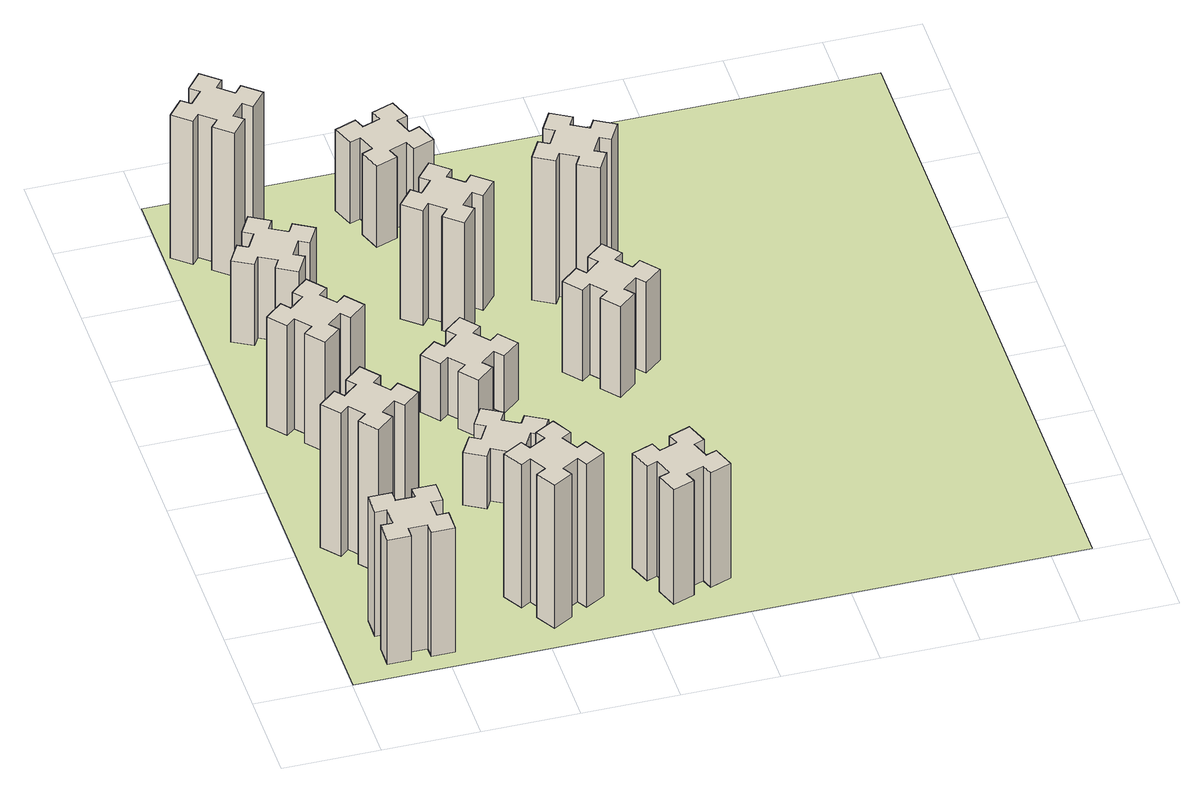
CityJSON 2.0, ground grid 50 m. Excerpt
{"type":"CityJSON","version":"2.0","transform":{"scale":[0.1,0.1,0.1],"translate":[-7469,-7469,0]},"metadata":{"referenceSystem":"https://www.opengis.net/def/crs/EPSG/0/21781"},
"CityObjects":{
"building1":{"type":"Building","attributes":{"class":"1000","function":"1000","usage":"1000","yearOfConstruction":2016,"roofType":"1000","measuredHeight":78,"storeysAboveGround":30,"storeysBelowGround":0},"geometry":[{"type":"Solid","lod":"1","boundaries":[[[[0,1,2,3,4,5,6,7,8,9,10,11,12,13,14,15,16,17,18,19]],[[17,16,20,21]],[[16,15,22,20]],[[15,14,23,22]],[[14,13,24,23]],[[13,12,25,24]],[[12,11,26,25]],[[11,10,27,26]],[[10,9,28,27]],[[9,8,29,28]],[[8,7,30,29]],[[7,6,31,30]],[[6,5,32,31]],[[5,4,33,32]],[[4,3,34,33]],[[3,2,35,34]],[[2,1,36,35]],[[1,0,37,36]],[[0,19,38,37]],[[19,18,39,38]],[[18,17,21,39]],[[24,25,26,27,28,29,30,31,32,33,34,35,36,37,38,39,21,20,22,23]]]]}]},
"building2":{"type":"Building","attributes":{"class":"1000","function":"1000","usage":"1000","yearOfConstruction":2016,"roofType":"1000","measuredHeight":90,"storeysAboveGround":30,"storeysBelowGround":0},"geometry":[{"type":"Solid","lod":"1","boundaries":[[[[40,41,42,43,44,45,46,47,48,49,50,51,52,53,54,55,56,57,58,59]],[[57,56,60,61]],[[56,55,62,60]],[[55,54,63,62]],[[54,53,64,63]],[[53,52,65,64]],[[52,51,66,65]],[[51,50,67,66]],[[50,49,68,67]],[[49,48,69,68]],[[48,47,70,69]],[[47,46,71,70]],[[46,45,72,71]],[[45,44,73,72]],[[44,43,74,73]],[[43,42,75,74]],[[42,41,76,75]],[[41,40,77,76]],[[40,59,78,77]],[[59,58,79,78]],[[58,57,61,79]],[[64,65,66,67,68,69,70,71,72,73,74,75,76,77,78,79,61,60,62,63]]]]}]},
"building3":{"type":"Building","attributes":{"class":"1000","function":"1000","usage":"1000","yearOfConstruction":2016,"roofType":"1000","measuredHeight":69,"storeysAboveGround":30,"storeysBelowGround":0},"geometry":[{"type":"Solid","lod":"1","boundaries":[[[[80,81,82,83,84,85,86,87,88,89,90,91,92,93,94,95,96,97,98,99]],[[97,96,100,101]],[[96,95,102,100]],[[95,94,103,102]],[[94,93,104,103]],[[93,92,105,104]],[[92,91,106,105]],[[91,90,107,106]],[[90,89,108,107]],[[89,88,109,108]],[[88,87,110,109]],[[87,86,111,110]],[[86,85,112,111]],[[85,84,113,112]],[[84,83,114,113]],[[83,82,115,114]],[[82,81,116,115]],[[81,80,117,116]],[[80,99,118,117]],[[99,98,119,118]],[[98,97,101,119]],[[104,105,106,107,108,109,110,111,112,113,114,115,116,117,118,119,101,100,102,103]]]]}]},
"building4":{"type":"Building","attributes":{"class":"1000","function":"1000","usage":"1000","yearOfConstruction":2016,"roofType":"1000","measuredHeight":51,"storeysAboveGround":30,"storeysBelowGround":0},"geometry":[{"type":"Solid","lod":"1","boundaries":[[[[120,121,122,123,124,125,126,127,128,129,130,131,132,133,134,135,136,137,138,139]],[[137,136,140,141]],[[136,135,142,140]],[[135,134,143,142]],[[134,133,144,143]],[[133,132,145,144]],[[132,131,146,145]],[[131,130,147,146]],[[130,129,148,147]],[[129,128,149,148]],[[128,127,150,149]],[[127,126,151,150]],[[126,125,152,151]],[[125,124,153,152]],[[124,123,154,153]],[[123,122,155,154]],[[122,121,156,155]],[[121,120,157,156]],[[120,139,158,157]],[[139,138,159,158]],[[138,137,141,159]],[[144,145,146,147,148,149,150,151,152,153,154,155,156,157,158,159,141,140,142,143]]]]}]},
"building5":{"type":"Building","attributes":{"class":"1000","function":"1000","usage":"1000","yearOfConstruction":2016,"roofType":"1000","measuredHeight":90,"storeysAboveGround":30,"storeysBelowGround":0},"geometry":[{"type":"Solid","lod":"1","boundaries":[[[[160,161,162,163,164,165,166,167,168,169,170,171,172,173,174,175,176,177,178,179]],[[177,176,180,181]],[[176,175,182,180]],[[175,174,183,182]],[[174,173,184,183]],[[173,172,185,184]],[[172,171,186,185]],[[171,170,187,186]],[[170,169,188,187]],[[169,168,189,188]],[[168,167,190,189]],[[167,166,191,190]],[[166,165,192,191]],[[165,164,193,192]],[[164,163,194,193]],[[163,162,195,194]],[[162,161,196,195]],[[161,160,197,196]],[[160,179,198,197]],[[179,178,199,198]],[[178,177,181,199]],[[184,185,186,187,188,189,190,191,192,193,194,195,196,197,198,199,181,180,182,183]]]]}]},
"building6":{"type":"Building","attributes":{"class":"1000","function":"1000","usage":"1000","yearOfConstruction":2016,"roofType":"1000","measuredHeight":90,"storeysAboveGround":30,"storeysBelowGround":0},"geometry":[{"type":"Solid","lod":"1","boundaries":[[[[200,201,202,203,204,205,206,207,208,209,210,211,212,213,214,215,216,217,218,219]],[[217,216,220,221]],[[216,215,222,220]],[[215,214,223,222]],[[214,213,224,223]],[[213,212,225,224]],[[212,211,226,225]],[[211,210,227,226]],[[210,209,228,227]],[[209,208,229,228]],[[208,207,230,229]],[[207,206,231,230]],[[206,205,232,231]],[[205,204,233,232]],[[204,203,234,233]],[[203,202,235,234]],[[202,201,236,235]],[[201,200,237,236]],[[200,219,238,237]],[[219,218,239,238]],[[218,217,221,239]],[[224,225,226,227,228,229,230,231,232,233,234,235,236,237,238,239,221,220,222,223]]]]}]},
"building7":{"type":"Building","attributes":{"class":"1000","function":"1000","usage":"1000","yearOfConstruction":2016,"roofType":"1000","measuredHeight":33,"storeysAboveGround":30,"storeysBelowGround":0},"geometry":[{"type":"Solid","lod":"1","boundaries":[[[[240,241,242,243,244,245,246,247,248,249,250,251,252,253,254,255,256,257,258,259]],[[257,256,260,261]],[[256,255,262,260]],[[255,254,263,262]],[[254,253,264,263]],[[253,252,265,264]],[[252,251,266,265]],[[251,250,267,266]],[[250,249,268,267]],[[249,248,269,268]],[[248,247,270,269]],[[247,246,271,270]],[[246,245,272,271]],[[245,244,273,272]],[[244,243,274,273]],[[243,242,275,274]],[[242,241,276,275]],[[241,240,277,276]],[[240,259,278,277]],[[259,258,279,278]],[[258,257,261,279]],[[264,265,266,267,268,269,270,271,272,273,274,275,276,277,278,279,261,260,262,263]]]]}]},
"building8":{"type":"Building","attributes":{"class":"1000","function":"1000","usage":"1000","yearOfConstruction":2016,"roofType":"1000","measuredHeight":36,"storeysAboveGround":30,"storeysBelowGround":0},"geometry":[{"type":"Solid","lod":"1","boundaries":[[[[280,281,282,283,284,285,286,287,288,289,290,291,292,293,294,295,296,297,298,299]],[[297,296,300,301]],[[296,295,302,300]],[[295,294,303,302]],[[294,293,304,303]],[[293,292,305,304]],[[292,291,306,305]],[[291,290,307,306]],[[290,289,308,307]],[[289,288,309,308]],[[288,287,310,309]],[[287,286,311,310]],[[286,285,312,311]],[[285,284,313,312]],[[284,283,314,313]],[[283,282,315,314]],[[282,281,316,315]],[[281,280,317,316]],[[280,299,318,317]],[[299,298,319,318]],[[298,297,301,319]],[[304,305,306,307,308,309,310,311,312,313,314,315,316,317,318,319,301,300,302,303]]]]}]},
"building9":{"type":"Building","attributes":{"class":"1000","function":"1000","usage":"1000","yearOfConstruction":2016,"roofType":"1000","measuredHeight":72,"storeysAboveGround":30,"storeysBelowGround":0},"geometry":[{"type":"Solid","lod":"1","boundaries":[[[[320,321,322,323,324,325,326,327,328,329,330,331,332,333,334,335,336,337,338,339]],[[337,336,340,341]],[[336,335,342,340]],[[335,334,343,342]],[[334,333,344,343]],[[333,332,345,344]],[[332,331,346,345]],[[331,330,347,346]],[[330,329,348,347]],[[329,328,349,348]],[[328,327,350,349]],[[327,326,351,350]],[[326,325,352,351]],[[325,324,353,352]],[[324,323,354,353]],[[323,322,355,354]],[[322,321,356,355]],[[321,320,357,356]],[[320,339,358,357]],[[339,338,359,358]],[[338,337,341,359]],[[344,345,346,347,348,349,350,351,352,353,354,355,356,357,358,359,341,340,342,343]]]]}]},
"building10":{"type":"Building","attributes":{"class":"1000","function":"1000","usage":"1000","yearOfConstruction":2016,"roofType":"1000","measuredHeight":72,"storeysAboveGround":30,"storeysBelowGround":0},"geometry":[{"type":"Solid","lod":"1","boundaries":[[[[360,361,362,363,364,365,366,367,368,369,370,371,372,373,374,375,376,377,378,379]],[[377,376,380,381]],[[376,375,382,380]],[[375,374,383,382]],[[374,373,384,383]],[[373,372,385,384]],[[372,371,386,385]],[[371,370,387,386]],[[370,369,388,387]],[[369,368,389,388]],[[368,367,390,389]],[[367,366,391,390]],[[366,365,392,391]],[[365,364,393,392]],[[364,363,394,393]],[[363,362,395,394]],[[362,361,396,395]],[[361,360,397,396]],[[360,379,398,397]],[[379,378,399,398]],[[378,377,381,399]],[[384,385,386,387,388,389,390,391,392,393,394,395,396,397,398,399,381,380,382,383]]]]}]},
"building11":{"type":"Building","attributes":{"class":"1000","function":"1000","usage":"1000","yearOfConstruction":2016,"roofType":"1000","measuredHeight":51,"storeysAboveGround":30,"storeysBelowGround":0},"geometry":[{"type":"Solid","lod":"1","boundaries":[[[[400,401,402,403,404,405,406,407,408,409,410,411,412,413,414,415,416,417,418,419]],[[417,416,420,421]],[[416,415,422,420]],[[415,414,423,422]],[[414,413,424,423]],[[413,412,425,424]],[[412,411,426,425]],[[411,410,427,426]],[[410,409,428,427]],[[409,408,429,428]],[[408,407,430,429]],[[407,406,431,430]],[[406,405,432,431]],[[405,404,433,432]],[[404,403,434,433]],[[403,402,435,434]],[[402,401,436,435]],[[401,400,437,436]],[[400,419,438,437]],[[419,418,439,438]],[[418,417,421,439]],[[424,425,426,427,428,429,430,431,432,433,434,435,436,437,438,439,421,420,422,423]]]]}]},
"building12":{"type":"Building","attributes":{"class":"1000","function":"1000","usage":"1000","yearOfConstruction":2016,"roofType":"1000","measuredHeight":57,"storeysAboveGround":30,"storeysBelowGround":0},"geometry":[{"type":"Solid","lod":"1","boundaries":[[[[440,441,442,443,444,445,446,447,448,449,450,451,452,453,454,455,456,457,458,459]],[[457,456,460,461]],[[456,455,462,460]],[[455,454,463,462]],[[454,453,464,463]],[[453,452,465,464]],[[452,451,466,465]],[[451,450,467,466]],[[450,449,468,467]],[[449,448,469,468]],[[448,447,470,469]],[[447,446,471,470]],[[446,445,472,471]],[[445,444,473,472]],[[444,443,474,473]],[[443,442,475,474]],[[442,441,476,475]],[[441,440,477,476]],[[440,459,478,477]],[[459,458,479,478]],[[458,457,461,479]],[[464,465,466,467,468,469,470,471,472,473,474,475,476,477,478,479,461,460,462,463]]]]}]},
"building13":{"type":"Building","attributes":{"class":"1000","function":"1000","usage":"1000","yearOfConstruction":2016,"roofType":"1000","measuredHeight":90,"storeysAboveGround":30,"storeysBelowGround":0},"geometry":[{"type":"Solid","lod":"1","boundaries":[[[[480,481,482,483,484,485,486,487,488,489,490,491,492,493,494,495,496,497,498,499]],[[497,496,500,501]],[[496,495,502,500]],[[495,494,503,502]],[[494,493,504,503]],[[493,492,505,504]],[[492,491,506,505]],[[491,490,507,506]],[[490,489,508,507]],[[489,488,509,508]],[[488,487,510,509]],[[487,486,511,510]],[[486,485,512,511]],[[485,484,513,512]],[[484,483,514,513]],[[483,482,515,514]],[[482,481,516,515]],[[481,480,517,516]],[[480,499,518,517]],[[499,498,519,518]],[[498,497,501,519]],[[504,505,506,507,508,509,510,511,512,513,514,515,516,517,518,519,501,500,502,503]]]]}]},
"landuse1":{"type":"LandUse","attributes":{"name":"plot1","function":"1010"},"geometry":[{"type":"MultiSurface","lod":"1","boundaries":[[[520,521,522,523]]]}]}
},
"vertices":[
[265,325,0],[265,225,0],[205,225,0],[205,105,0],[325,105,0],[325,165,0],[425,165,0],[425,105,0],[545,105,0],[545,225,0],[485,225,0],[485,325,0],[545,325,0],[545,445,0],[425,445,0],[425,385,0],[325,385,0],[325,445,0],[205,445,0],[205,325,0],[325,385,780],[325,445,780],[425,385,780],[425,445,780],[545,445,780],[545,325,780],[485,325,780],[485,225,780],[545,225,780],[545,105,780],[425,105,780],[425,165,780],[325,165,780],[325,105,780],[205,105,780],[205,225,780],[265,225,780],[265,325,780],[205,325,780],[205,445,780],
[492,1048,0],[427,1124,0],[473,1163,0],[396,1255,0],[304,1178,0],[343,1132,0],[266,1067,0],[228,1113,0],[136,1036,0],[213,944,0],[259,983,0],[323,906,0],[277,868,0],[354,776,0],[446,853,0],[408,899,0],[484,963,0],[523,917,0],[615,994,0],[538,1086,0],[484,963,900],[523,917,900],[408,899,900],[446,853,900],[354,776,900],[277,868,900],[323,906,900],[259,983,900],[213,944,900],[136,1036,900],[228,1113,900],[266,1067,900],[343,1132,900],[304,1178,900],[396,1255,900],[473,1163,900],[427,1124,900],[492,1048,900],[538,1086,900],[615,994,900],
[492,1988,0],[427,2064,0],[473,2103,0],[396,2195,0],[304,2118,0],[343,2072,0],[266,2007,0],[228,2053,0],[136,1976,0],[213,1884,0],[259,1923,0],[323,1846,0],[277,1808,0],[354,1716,0],[446,1793,0],[408,1839,0],[484,1903,0],[523,1857,0],[615,1934,0],[538,2026,0],[484,1903,690],[523,1857,690],[408,1839,690],[446,1793,690],[354,1716,690],[277,1808,690],[323,1846,690],[259,1923,690],[213,1884,690],[136,1976,690],[228,2053,690],[266,2007,690],[343,2072,690],[304,2118,690],[396,2195,690],[473,2103,690],[427,2064,690],[492,1988,690],[538,2026,690],[615,1934,690],
[446,2597,0],[496,2684,0],[548,2654,0],[608,2758,0],[504,2818,0],[474,2766,0],[387,2816,0],[417,2868,0],[313,2928,0],[253,2824,0],[305,2794,0],[255,2707,0],[203,2737,0],[143,2633,0],[247,2573,0],[277,2625,0],[364,2575,0],[334,2523,0],[438,2463,0],[498,2567,0],[364,2575,510],[334,2523,510],[277,2625,510],[247,2573,510],[143,2633,510],[203,2737,510],[255,2707,510],[305,2794,510],[253,2824,510],[313,2928,510],[417,2868,510],[387,2816,510],[474,2766,510],[504,2818,510],[608,2758,510],[548,2654,510],[496,2684,510],[446,2597,510],[498,2567,510],[438,2463,510],
[1127,255,0],[1214,305,0],[1244,253,0],[1348,313,0],[1288,417,0],[1236,387,0],[1186,474,0],[1238,504,0],[1178,608,0],[1074,548,0],[1104,496,0],[1017,446,0],[987,498,0],[883,438,0],[943,334,0],[995,364,0],[1045,277,0],[993,247,0],[1053,143,0],[1157,203,0],[1045,277,900],[993,247,900],[995,364,900],[943,334,900],[883,438,900],[987,498,900],[1017,446,900],[1104,496,900],[1074,548,900],[1178,608,900],[1238,504,900],[1186,474,900],[1236,387,900],[1288,417,900],[1348,313,900],[1244,253,900],[1214,305,900],[1127,255,900],[1157,203,900],[1053,143,900],
[384,3387,0],[308,3452,0],[346,3498,0],[254,3575,0],[177,3483,0],[223,3444,0],[159,3368,0],[113,3406,0],[36,3314,0],[128,3237,0],[166,3283,0],[243,3219,0],[204,3173,0],[296,3096,0],[373,3188,0],[327,3226,0],[392,3303,0],[438,3264,0],[515,3356,0],[423,3433,0],[392,3303,900],[438,3264,900],[327,3226,900],[373,3188,900],[296,3096,900],[204,3173,900],[243,3219,900],[166,3283,900],[128,3237,900],[36,3314,900],[113,3406,900],[159,3368,900],[223,3444,900],[177,3483,900],[254,3575,900],[346,3498,900],[308,3452,900],[384,3387,900],[423,3433,900],[515,3356,900],
[1186,1117,0],[1236,1204,0],[1288,1174,0],[1348,1278,0],[1244,1338,0],[1214,1286,0],[1127,1336,0],[1157,1388,0],[1053,1448,0],[993,1344,0],[1045,1314,0],[995,1227,0],[943,1257,0],[883,1153,0],[987,1093,0],[1017,1145,0],[1104,1095,0],[1074,1043,0],[1178,983,0],[1238,1087,0],[1104,1095,330],[1074,1043,330],[1017,1145,330],[987,1093,330],[883,1153,330],[943,1257,330],[995,1227,330],[1045,1314,330],[993,1344,330],[1053,1448,330],[1157,1388,330],[1127,1336,330],[1214,1286,330],[1244,1338,330],[1348,1278,330],[1288,1174,330],[1236,1204,330],[1186,1117,330],[1238,1087,330],[1178,983,330],
[1083,1972,0],[1006,1907,0],[968,1953,0],[876,1876,0],[953,1784,0],[999,1823,0],[1063,1746,0],[1017,1708,0],[1094,1616,0],[1186,1693,0],[1148,1739,0],[1224,1803,0],[1263,1757,0],[1355,1834,0],[1278,1926,0],[1232,1888,0],[1167,1964,0],[1213,2003,0],[1136,2095,0],[1044,2018,0],[1167,1964,360],[1213,2003,360],[1232,1888,360],[1278,1926,360],[1355,1834,360],[1263,1757,360],[1224,1803,360],[1148,1739,360],[1186,1693,360],[1094,1616,360],[1017,1708,360],[1063,1746,360],[999,1823,360],[953,1784,360],[876,1876,360],[968,1953,360],[1006,1907,360],[1083,1972,360],[1044,2018,360],[1136,2095,360],
[1765,496,0],[1671,462,0],[1650,518,0],[1537,477,0],[1579,364,0],[1635,385,0],[1669,291,0],[1613,270,0],[1654,157,0],[1767,199,0],[1746,255,0],[1840,289,0],[1860,233,0],[1973,274,0],[1932,387,0],[1876,366,0],[1842,460,0],[1898,480,0],[1857,593,0],[1744,552,0],[1842,460,720],[1898,480,720],[1876,366,720],[1932,387,720],[1973,274,720],[1860,233,720],[1840,289,720],[1746,255,720],[1767,199,720],[1654,157,720],[1613,270,720],[1669,291,720],[1635,385,720],[1579,364,720],[1537,477,720],[1650,518,720],[1671,462,720],[1765,496,720],[1744,552,720],[1857,593,720],
[1267,2486,0],[1332,2563,0],[1378,2524,0],[1455,2616,0],[1363,2693,0],[1324,2647,0],[1248,2712,0],[1286,2758,0],[1194,2835,0],[1117,2743,0],[1163,2704,0],[1099,2628,0],[1053,2666,0],[976,2574,0],[1068,2497,0],[1106,2543,0],[1183,2479,0],[1144,2433,0],[1236,2356,0],[1313,2448,0],[1183,2479,720],[1144,2433,720],[1106,2543,720],[1068,2497,720],[976,2574,720],[1053,2666,720],[1099,2628,720],[1163,2704,720],[1117,2743,720],[1194,2835,720],[1286,2758,720],[1248,2712,720],[1324,2647,720],[1363,2693,720],[1455,2616,720],[1378,2524,720],[1332,2563,720],[1267,2486,720],[1313,2448,720],[1236,2356,720],
[1125,3456,0],[1031,3422,0],[1010,3478,0],[897,3437,0],[939,3324,0],[995,3345,0],[1029,3251,0],[973,3230,0],[1014,3117,0],[1127,3159,0],[1106,3215,0],[1200,3249,0],[1220,3193,0],[1333,3234,0],[1292,3347,0],[1236,3326,0],[1202,3420,0],[1258,3440,0],[1217,3553,0],[1104,3512,0],[1202,3420,510],[1258,3440,510],[1236,3326,510],[1292,3347,510],[1333,3234,510],[1220,3193,510],[1200,3249,510],[1106,3215,510],[1127,3159,510],[1014,3117,510],[973,3230,510],[1029,3251,510],[995,3345,510],[939,3324,510],[897,3437,510],[1010,3478,510],[1031,3422,510],[1125,3456,510],[1104,3512,510],[1217,3553,510],
[1972,1988,0],[1907,2064,0],[1953,2103,0],[1876,2195,0],[1784,2118,0],[1823,2072,0],[1746,2007,0],[1708,2053,0],[1616,1976,0],[1693,1884,0],[1739,1923,0],[1803,1846,0],[1757,1808,0],[1834,1716,0],[1926,1793,0],[1888,1839,0],[1964,1903,0],[2003,1857,0],[2095,1934,0],[2018,2026,0],[1964,1903,570],[2003,1857,570],[1888,1839,570],[1926,1793,570],[1834,1716,570],[1757,1808,570],[1803,1846,570],[1739,1923,570],[1693,1884,570],[1616,1976,570],[1708,2053,570],[1746,2007,570],[1823,2072,570],[1784,2118,570],[1876,2195,570],[1953,2103,570],[1907,2064,570],[1972,1988,570],[2018,2026,570],[2095,1934,570],
[1926,2497,0],[1976,2584,0],[2028,2554,0],[2088,2658,0],[1984,2718,0],[1954,2666,0],[1867,2716,0],[1897,2768,0],[1793,2828,0],[1733,2724,0],[1785,2694,0],[1735,2607,0],[1683,2637,0],[1623,2533,0],[1727,2473,0],[1757,2525,0],[1844,2475,0],[1814,2423,0],[1918,2363,0],[1978,2467,0],[1844,2475,900],[1814,2423,900],[1757,2525,900],[1727,2473,900],[1623,2533,900],[1683,2637,900],[1735,2607,900],[1785,2694,900],[1733,2724,900],[1793,2828,900],[1897,2768,900],[1867,2716,900],[1954,2666,900],[1984,2718,900],[2088,2658,900],[2028,2554,900],[1976,2584,900],[1926,2497,900],[1978,2467,900],[1918,2363,900],
[5,3705,0],[3705,3705,0],[3705,5,0],[5,5,0]
]}
